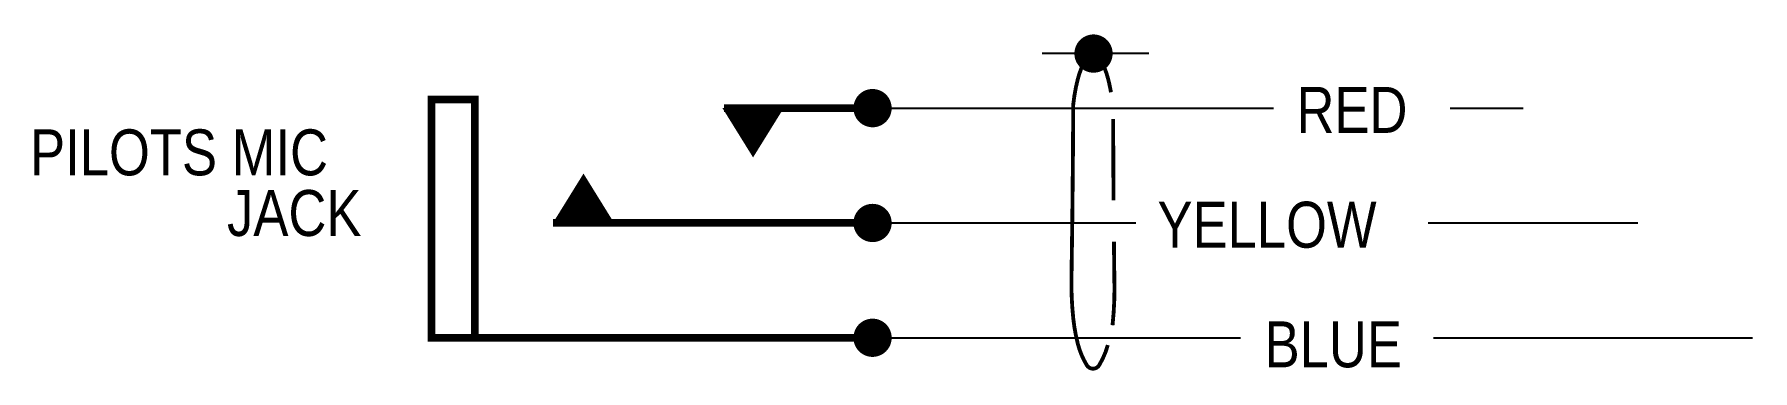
# Model space of a CAD drawing. Header units: inches. Extents: x 52.1 to 54.35, y 4.08 to 4.51.
import ezdxf

# ---------------------------------------------------------------- set-up
doc = ezdxf.new("R2010")
doc.units = ezdxf.units.IN
doc.header["$MEASUREMENT"] = 0
doc.styles.get("Standard").update_dxf_attribs({"font": 'technic_.ttf'})
doc.styles.add('TechnicBold', font='technic_.ttf')

msp = doc.modelspace()

# ---------------------------------------------------------------- linework, layer by layer
for p, q in [((53.5584, 4.4893), (53.4189, 4.4893)), ((53.1919, 4.418), (53.7214, 4.418)), ((53.9521, 4.418), (54.0476, 4.418)), ((53.197, 4.268), (53.5412, 4.268)), ((53.9233, 4.268), (54.1976, 4.268)), ((53.197, 4.118), (53.6781, 4.118)), ((53.9305, 4.118), (54.3476, 4.118))]:
    msp.add_line(p, q)
at = {"const_width": 0.025}
for points in [[(53.4984, 4.4893, 1), (53.4734, 4.4893, 1)], [(53.2095, 4.418, -1), (53.1845, 4.418, -1)], [(53.2095, 4.268, -1), (53.1845, 4.268, -1)], [(53.2095, 4.118, -1), (53.1845, 4.118, -1)]]:
    msp.add_lwpolyline(points, format="xyb", close=True, dxfattribs=at)
at = {"const_width": 0.005}
for points in [[(53.5046, 4.1085, -0.070319), (53.4933, 4.0822, -0.261967), (53.4852, 4.0776, -0.261967), (53.4771, 4.0822, -0.074995), (53.4653, 4.1104, -0.035684), (53.4594, 4.1434, -0.025972), (53.457, 4.1895, 0.002914), (53.4594, 4.4228, -0.035684), (53.4653, 4.4558, -0.074995), (53.4771, 4.4841, -0.261967), (53.4852, 4.4886, -0.261967), (53.4933, 4.4841, -0.074995), (53.5051, 4.4558, -0.018571), (53.5087, 4.4387, -0.015108)], [(53.5116, 4.404, 0.001421), (53.5121, 4.2975, 0.001421)], [(53.5126, 4.2434, 0.000819), (53.5133, 4.182, -0.025972), (53.5109, 4.1359, -0.00162), (53.5108, 4.1344)]]:
    msp.add_lwpolyline(points, format="xyb", dxfattribs=at)
for points in [[(53.0408, 4.418, 0.08, 0, 0), (53.0408, 4.3536, 0, 0, 0)], [(52.8191, 4.268, 0.08, 0, 0), (52.8191, 4.3325, 0, 0, 0)]]:
    msp.add_lwpolyline(points, format="xyseb")
at = {"const_width": 0.01}
for points in [[(52.6772, 4.118), (52.6772, 4.4293), (52.6202, 4.4293), (52.6202, 4.118), (53.197, 4.118)], [(53.0028, 4.418), (53.197, 4.418)], [(52.7794, 4.268), (53.197, 4.268)]]:
    msp.add_lwpolyline(points, dxfattribs=at)

# ---------------------------------------------------------------- texts
for s, p in [('RED', (53.7513, 4.3857)), ('YELLOW', (53.5695, 4.2357)), ('BLUE', (53.7096, 4.0794))]:
    msp.add_text(s, height=0.06).set_placement(p)
at = {"style": 'TechnicBold'}
for s, p in [('PILOTS MIC', (52.0955, 4.3302)), ('JACK', (52.3531, 4.251))]:
    msp.add_text(s, height=0.06, dxfattribs=at).set_placement(p)

doc.saveas('drawing.dxf')
